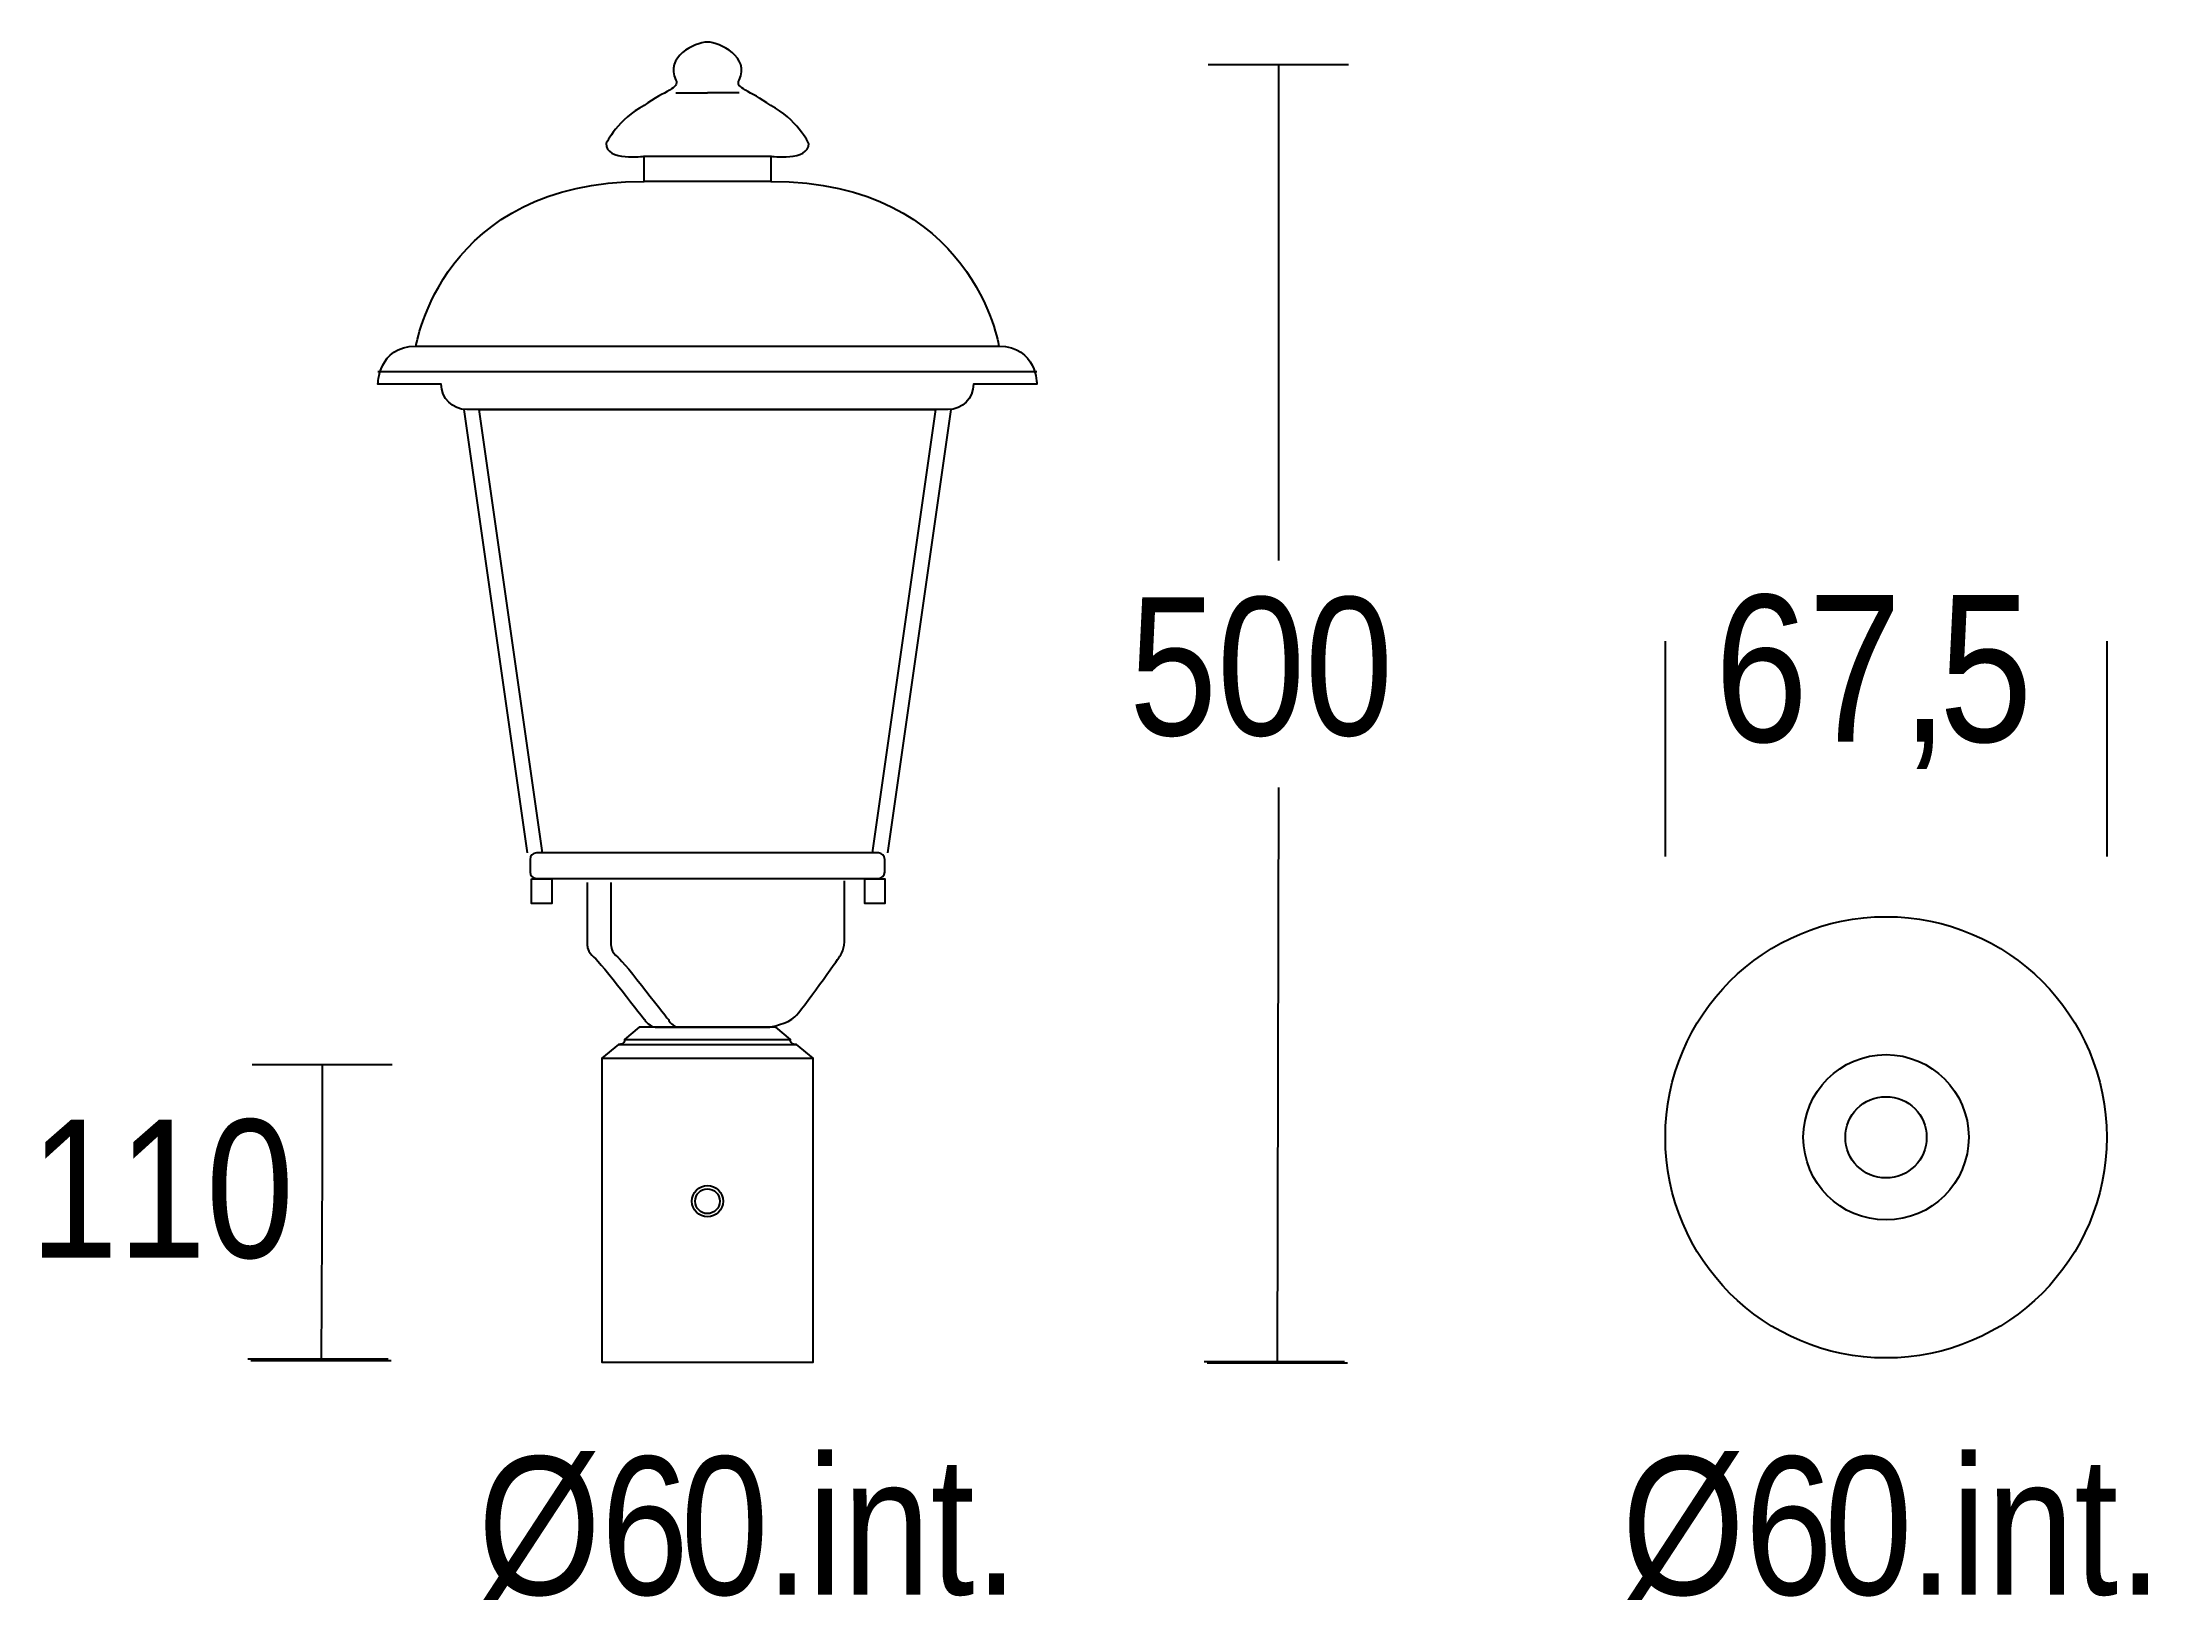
# Model space of a CAD drawing. Extents: x 2 to 193, y 6 to 147.
import ezdxf

# ---------------------------------------------------------------- set-up
doc = ezdxf.new("R2010")
doc.units = 0
doc.layers.add('LIVELLO_1', color=160, linetype='Continuous')
doc.styles.add('STD', font='txt')

# ---------------------------------------------------------------- blocks, each defined once
blk = doc.blocks.new('AI9-BLK1')
at = {"layer": 'LIVELLO_1', "color": 7}
for p, q in [((10.52, 70.72), (23.22, 70.72)), ((16.88, 70.72), (16.87, 25.79)), ((-37.72, 68.15), (-34.85, 68.15)), ((-31.99, 68.15), (-34.85, 68.15)), ((-61.26, 45.19), (-8.45, 45.19)), ((-64.7, 42.89), (-5.01, 42.89)), ((-51.16, -0.72), (-56.9, 39.45)), ((-12.81, 39.45), (-18.55, -0.72)), ((51.93, -1.05), (51.93, 18.47)), ((91.9, 18.47), (91.9, -1.05)), ((16.88, 5.2), (16.77, -46.94)), ((-42.92, -18.06), (-26.79, -18.06)), ((-42.38, -17.61), (-27.32, -17.61)), ((-76.1, -19.89), (-63.41, -19.89)), ((-69.75, -19.89), (-69.76, -29.77)), ((-44.43, -19.31), (-25.27, -19.31)), ((-69.75, -29.33), (-69.85, -46.72)), ((-76.48, -46.56), (-63.78, -46.56)), ((-76.21, -46.7), (-63.5, -46.7)), ((10.15, -46.78), (22.85, -46.78)), ((10.42, -46.92), (23.13, -46.92))]:
    blk.add_line(p, q, dxfattribs=at)
for points in [[(-40.59, 62.41), (-29.12, 62.41), (-29.12, 60.12), (-40.59, 60.12)], [(-50.78, -3.06), (-48.96, -3.06), (-48.96, -5.29), (-50.78, -5.29)], [(-20.61, -3.06), (-18.79, -3.06), (-18.79, -5.29), (-20.61, -5.29)]]:
    blk.add_lwpolyline(points, close=True, dxfattribs=at)
blk.add_lwpolyline([(-49.78, -0.72), (-55.52, 39.45), (-14.19, 39.45), (-19.93, -0.72)], dxfattribs=at)
for centre, radius in [((71.91, -26.48), 19.99), ((71.91, -26.48), 7.49), ((71.91, -26.48), 3.68), ((-34.85, -32.27), 1.41), ((-34.85, -32.27), 1.12)]:
    blk.add_circle(centre, radius, dxfattribs=at)
for points, knots in [([(-29.12, 62.41), (-29.12, 62.41), (-25.67, 61.93), (-25.67, 63.56), (-25.67, 63.56), (-26.82, 65.85), (-29.12, 67), (-31.02, 68.37), (-32.36, 68.55), (-31.99, 69.3), (-30.96, 71.35), (-33.71, 72.74), (-34.85, 72.74), (-36, 72.74), (-38.75, 71.35), (-37.72, 69.3), (-37.35, 68.55), (-38.69, 68.37), (-40.59, 67), (-42.89, 65.85), (-44.04, 63.56), (-44.04, 63.56), (-44.04, 61.93), (-40.59, 62.41), (-40.59, 62.41)], [0, 0, 0, 0, 1, 1, 1, 2, 2, 2, 3, 3, 3, 4, 4, 4, 5, 5, 5, 6, 6, 6, 7, 7, 7, 8, 8, 8, 8]), ([(-29.12, 60.12), (-10.75, 60.12), (-8.45, 45.19), (-8.45, 45.19), (-5.01, 45.19), (-5.01, 41.75), (-5.01, 41.75), (-5.01, 41.75), (-10.75, 41.75), (-10.75, 41.75), (-10.75, 40.48), (-11.78, 39.45), (-13.04, 39.45), (-13.04, 39.45), (-56.66, 39.45), (-56.66, 39.45), (-57.93, 39.45), (-58.96, 40.48), (-58.96, 41.75), (-58.96, 41.75), (-64.7, 41.75), (-64.7, 41.75), (-64.7, 41.75), (-64.7, 45.19), (-61.26, 45.19), (-61.26, 45.19), (-58.96, 60.12), (-40.59, 60.12)], [0, 0, 0, 0, 1, 1, 1, 2, 2, 2, 3, 3, 3, 4, 4, 4, 5, 5, 5, 6, 6, 6, 7, 7, 7, 8, 8, 8, 9, 9, 9, 9]), ([(-50.35, -0.72), (-50.35, -0.72), (-19.36, -0.72), (-19.36, -0.72), (-19.04, -0.72), (-18.79, -0.98), (-18.79, -1.3), (-18.79, -1.3), (-18.79, -2.45), (-18.79, -2.45), (-18.79, -2.76), (-19.04, -3.02), (-19.36, -3.02), (-19.36, -3.02), (-50.35, -3.02), (-50.35, -3.02), (-50.67, -3.02), (-50.92, -2.76), (-50.92, -2.45), (-50.92, -2.45), (-50.92, -1.3), (-50.92, -1.3), (-50.92, -0.98), (-50.67, -0.72), (-50.35, -0.72)], [0, 0, 0, 0, 1, 1, 1, 2, 2, 2, 3, 3, 3, 4, 4, 4, 5, 5, 5, 6, 6, 6, 7, 7, 7, 8, 8, 8, 8]), ([(-45.74, -3.38), (-45.74, -3.38), (-45.74, -9.09), (-45.74, -9.09), (-45.74, -9.09), (-45.74, -9.71), (-45.13, -10.17), (-44.51, -10.64), (-40.51, -15.88), (-40.51, -15.88), (-40.51, -15.88), (-40.04, -16.5), (-39.58, -16.5), (-39.58, -16.5), (-29.24, -16.5), (-29.24, -16.5), (-29.24, -16.5), (-27.54, -16.19), (-26.93, -15.57), (-26.31, -14.96), (-22.92, -10.17), (-22.92, -10.17), (-22.92, -10.17), (-22.45, -9.56), (-22.45, -8.78), (-22.45, -8.78), (-22.45, -3.23), (-22.45, -3.23)], [0, 0, 0, 0, 1, 1, 1, 2, 2, 2, 3, 3, 3, 4, 4, 4, 5, 5, 5, 6, 6, 6, 7, 7, 7, 8, 8, 8, 9, 9, 9, 9]), ([(-43.59, -3.38), (-43.59, -3.38), (-43.59, -9.09), (-43.59, -9.09), (-43.59, -9.09), (-43.59, -9.71), (-42.97, -10.17), (-42.35, -10.64), (-38.35, -15.88), (-38.35, -15.88), (-38.35, -15.88), (-38.03, -16.5), (-37.42, -16.5), (-37.42, -16.5), (-29.24, -16.5), (-29.24, -16.5), (-29.24, -16.5), (-27.54, -16.19), (-26.93, -15.57), (-26.31, -14.96), (-22.92, -10.17), (-22.92, -10.17), (-22.92, -10.17), (-22.45, -9.56), (-22.45, -8.78), (-22.45, -8.78), (-22.45, -3.23), (-22.45, -3.23)], [0, 0, 0, 0, 1, 1, 1, 2, 2, 2, 3, 3, 3, 4, 4, 4, 5, 5, 5, 6, 6, 6, 7, 7, 7, 8, 8, 8, 9, 9, 9, 9]), ([(-41.05, -16.5), (-41.05, -16.5), (-28.66, -16.5), (-28.66, -16.5), (-28.66, -16.5), (-27.32, -17.61), (-27.32, -17.61), (-27.4, -17.69), (-27.33, -17.86), (-27.19, -18), (-27.12, -18.06), (-26.92, -18.06), (-26.79, -18.06), (-26.79, -18.06), (-25.27, -19.31), (-25.27, -19.31), (-25.27, -19.31), (-25.27, -46.85), (-25.27, -46.85), (-25.27, -46.85), (-44.43, -46.85), (-44.43, -46.85), (-44.43, -46.85), (-44.43, -19.31), (-44.43, -19.31), (-44.43, -19.31), (-42.92, -18.06), (-42.92, -18.06), (-42.77, -18.06), (-42.58, -18.06), (-42.52, -18), (-42.38, -17.86), (-42.31, -17.69), (-42.38, -17.61), (-42.38, -17.61), (-41.05, -16.5), (-41.05, -16.5)], [0, 0, 0, 0, 1, 1, 1, 2, 2, 2, 3, 3, 3, 4, 4, 4, 5, 5, 5, 6, 6, 6, 7, 7, 7, 8, 8, 8, 9, 9, 9, 10, 10, 10, 11, 11, 11, 12, 12, 12, 12])]:
    blk.add_open_spline(points, degree=3, knots=knots, dxfattribs=at)
at = {"layer": 'LIVELLO_1', "color": 7, "attachment_point": 1, "style": 'STD'}
for s, insert, char_height in [('\\fArial Narrow|b0|i0;\\H12.5050;\\C7;500', (3.35, 22.45), 12.505), ('\\fArial Narrow|b0|i0;\\H13.2772;\\C7;67,', (56.39, 22.64), 13.2772), ('\\fArial Narrow|b0|i0;\\H13.2772;\\C7;5', (76.72, 22.64), 13.2772), ('\\fArial Narrow|b0|i0;\\H12.5050;\\C7;110', (-96.21, -24.88), 12.505), ('\\fArial Narrow|b0|i0;\\H12.5050;\\C7;Ø\\H12.5050;6', (-55.65, -55.41), 12.505), ('\\fArial Narrow|b0|i0;\\H12.5050;\\C7;0', (-37.28, -55.41), 12.505), ('\\fArial Narrow|b0|i0;\\H12.5050;\\C7;int.', (-25.79, -55.41), 12.505), ('\\fArial Narrow|b0|i0;\\H12.5050;\\C7;Ø\\H12.5050;6', (47.97, -55.41), 12.505), ('\\fArial Narrow|b0|i0;\\H12.5050;\\C7;0', (66.34, -55.41), 12.505), ('\\fArial Narrow|b0|i0;\\H12.5050;\\C7;int.', (77.82, -55.41), 12.505), ('\\fArial Narrow|b0|i0;\\H12.5050;\\C7;.', (-29.62, -55.41), 12.505), ('\\fArial Narrow|b0|i0;\\H12.5050;\\C7;.', (73.99, -55.41), 12.505)]:
    blk.add_mtext(s, dxfattribs=dict(at, insert=insert, char_height=char_height))

msp = doc.modelspace()

# ---------------------------------------------------------------- block references
at = {"layer": 'LIVELLO_1', "color": 7}
msp.add_blockref('AI9-BLK1', (97.295784, 74.369104), dxfattribs=at)

doc.saveas('drawing.dxf')
